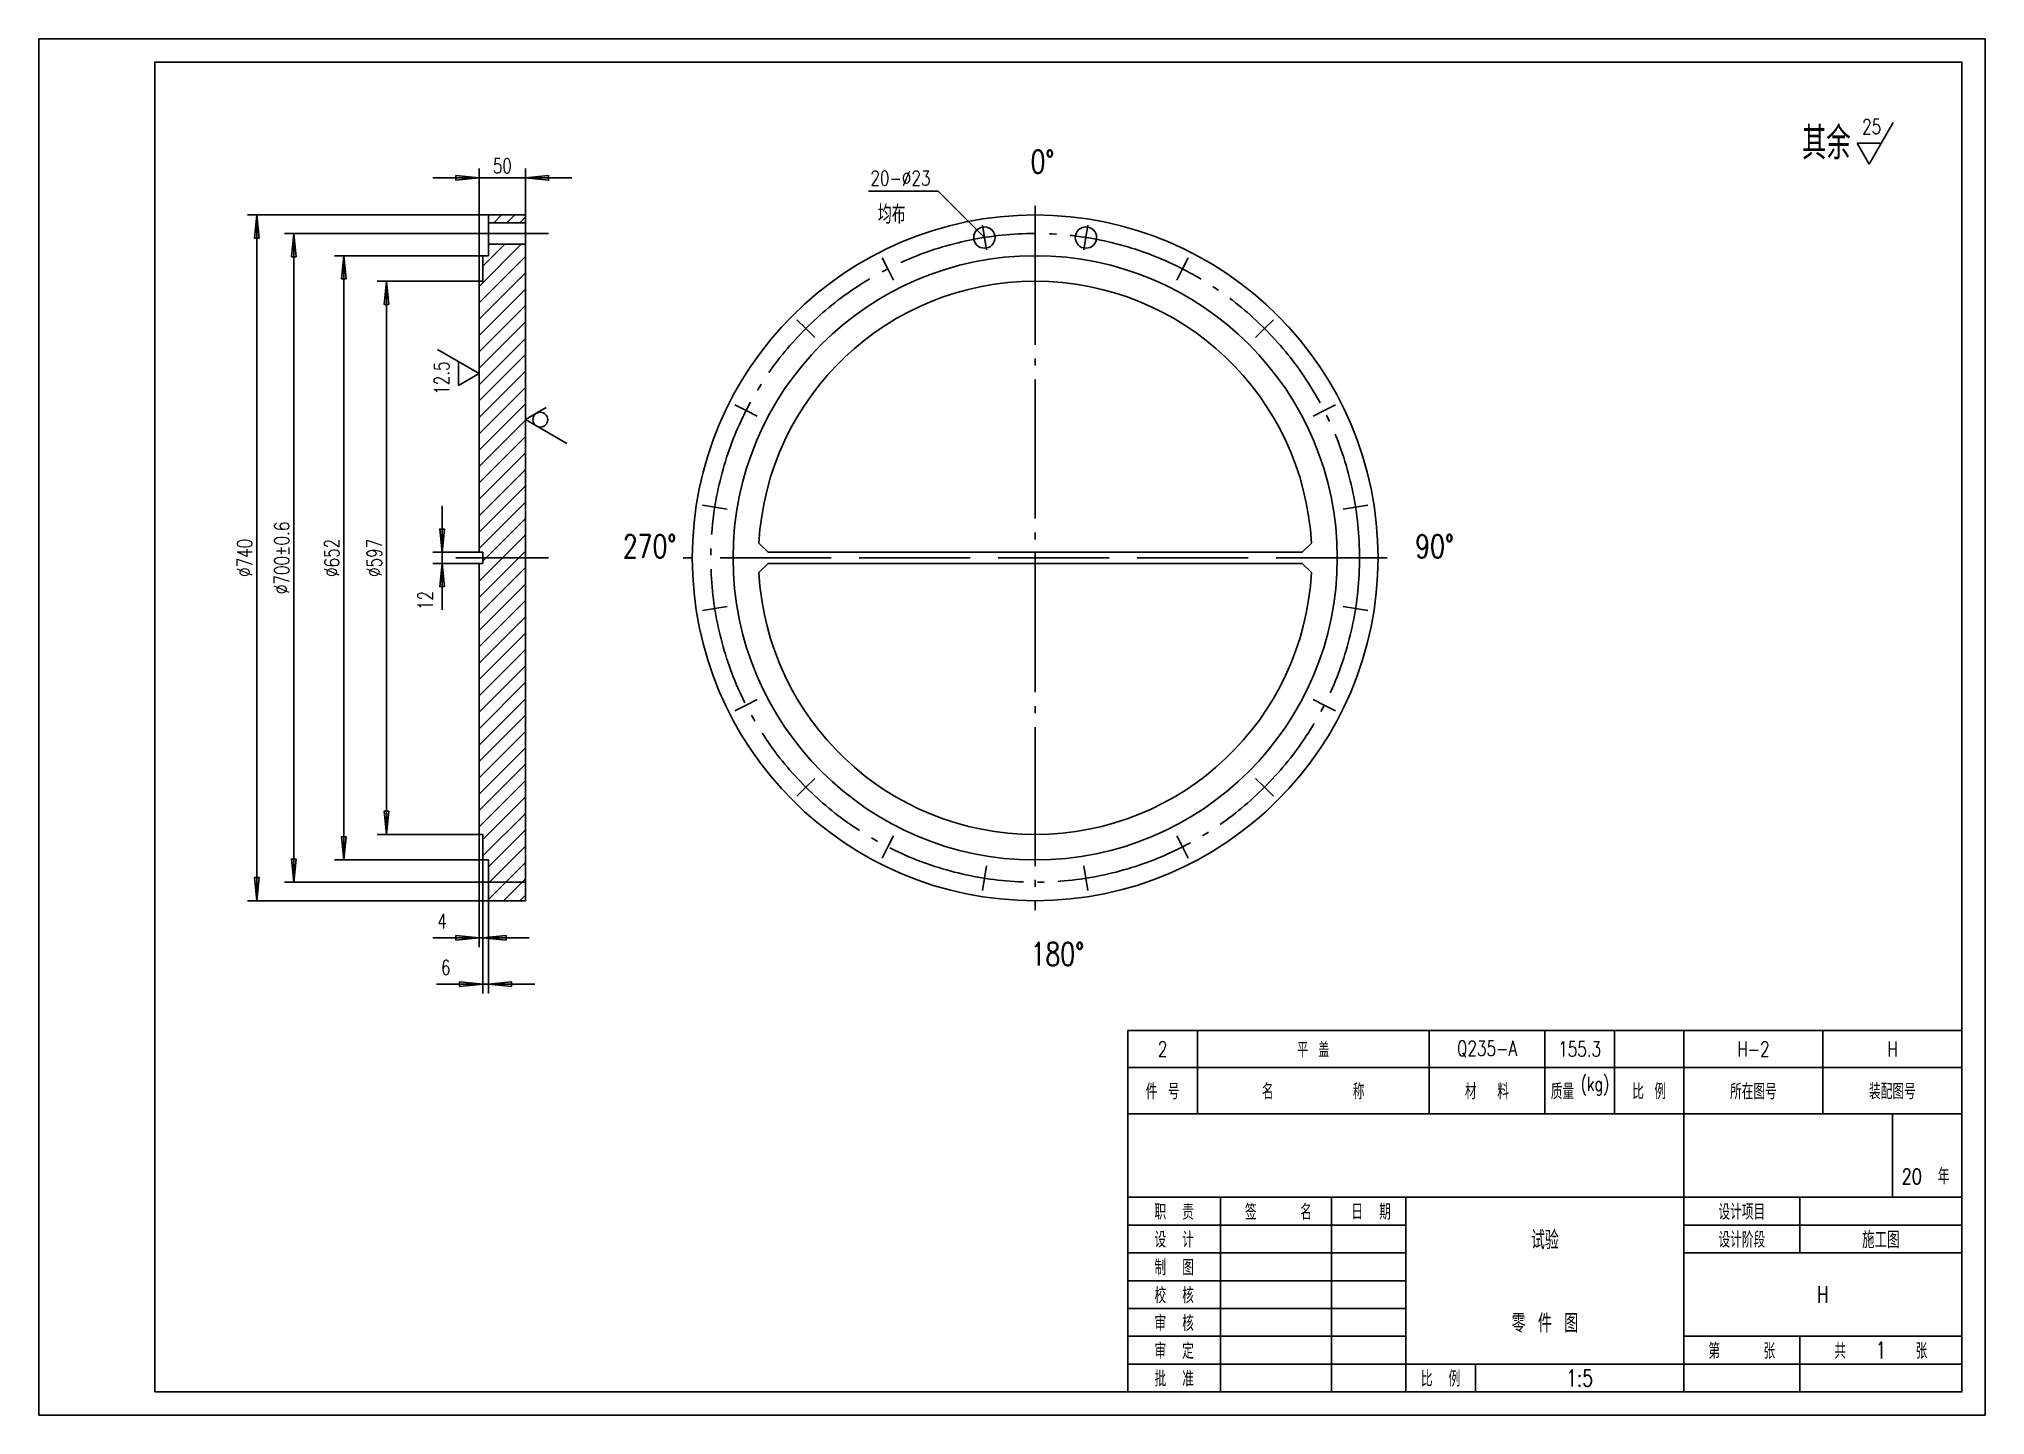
# Model space of a CAD drawing. Extents: x -125 to 1975, y -25 to 1460.
import ezdxf
from ezdxf.enums import TextEntityAlignment as Align

# ---------------------------------------------------------------- set-up
doc = ezdxf.new("R2010")
doc.units = 0
doc.header["$LTSCALE"] = 30
doc.header["$MEASUREMENT"] = 0
doc.linetypes.add('CENTER', pattern=[6.25, 5, -0.5, 0.25, -0.5])
doc.linetypes.add('DASHED', pattern=[5, 4, -1])
for name, color, linetype in [('1', 2, 'CONTINUOUS'), ('2', 1, 'CONTINUOUS'), ('4', 2, 'CENTER'), ('5', 2, 'DASHED')]:
    doc.layers.add(name, color=color, linetype=linetype)
doc.styles.add('HZ', font='txt', dxfattribs={"width": 0.75, "bigfont": 'hztxt'})
doc.styles.get("Standard").update_dxf_attribs({"font": 'simplex', "width": 0.75, "bigfont": 'hztxt'})

# ---------------------------------------------------------------- blocks, each defined once
blk = doc.blocks.new('BT3')
at = {"layer": '1'}
for p, q in [((-165, 0), (-165, 18)), ((-115, 0), (-115, 18)), ((-90, 0), (-90, 18)), ((-75, 0), (-75, 18)), ((-60, 0), (-60, 18)), ((-30, 0), (-30, 18)), ((-180, 10), (0, 10))]:
    blk.add_line(p, q, dxfattribs=at)
at = {"layer": '2'}
for p, q in [((-180, 18), (0, 18)), ((-180, 18), (0, 18)), ((-180, 0), (-180, 18)), ((0, 0), (0, 18)), ((-180, 0), (0, 0))]:
    blk.add_line(p, q, dxfattribs=at)
at = {"layer": '1', "style": 'HZ', "width": 0.75}
blk.add_text('(kg)', height=3, dxfattribs=at).set_placement((-79.2, 5), align=Align.CENTER)
for s, p in [('件 号', (-172.5, 5)), ('名       称', (-140, 5)), ('材  料', (-102.5, 5)), ('质量', (-86.2, 5)), ('比 例', (-67.5, 5)), ('所在图号', (-45, 5)), ('装配图号', (-15, 5))]:
    blk.add_text(s, height=3.36, dxfattribs=at).set_placement(p, align=Align.MIDDLE)

msp = doc.modelspace()

# ---------------------------------------------------------------- linework, layer by layer
at = {"layer": '1'}
for p, q in [((1875.9, 1369.8), (1850, 1325)), ((1850, 1325), (1837.1, 1347.4)), ((1837.1, 1347.4), (1862.9, 1347.4)), ((350, 1198.5), (350, 1320)), ((350, 1310), (400, 1310)), ((400, 1270), (400, 1320)), ((360, 1270), (100, 1270)), ((110, 530), (110, 1270)), ((374.2, 1270), (365.7, 1261.5)), ((379.9, 1261.5), (388.4, 1270)), ((400, 1267.5), (394, 1261.5)), ((400, 1250), (140, 1250)), ((150, 550), (150, 1250)), ((354, 1226), (194, 1226)), ((204, 574), (204, 1226)), ((350, 1193), (395.5, 1238.5)), ((400, 1225.3), (350, 1175.3)), ((377.8, 1238.5), (354, 1214.7)), ((350, 1198.5), (240, 1198.5)), ((250, 601.5), (250, 1198.5)), ((350, 1157.7), (400, 1207.7)), ((400, 1190), (350, 1140)), ((350, 1122.3), (400, 1172.3)), ((400, 1154.6), (350, 1104.6)), ((350, 1086.9), (400, 1136.9)), ((305.2, 1124.9), (350, 1099)), ((400, 1119.3), (350, 1069.3)), ((327.6, 1086.1), (327.6, 1111.9)), ((350, 1099), (327.6, 1086.1)), ((350, 1051.6), (400, 1101.6)), ((400, 1083.9), (350, 1033.9)), ((350, 1016.2), (400, 1066.2)), ((400, 1049.2), (422.4, 1062.2)), ((400, 1048.6), (350, 998.6)), ((350, 980.9), (400, 1030.9)), ((444.8, 1023.3), (400, 1049.2)), ((400, 1013.2), (350, 963.2)), ((350, 945.5), (400, 995.5)), ((400, 977.8), (350, 927.8)), ((350, 910.2), (400, 960.2)), ((350, 874.8), (400, 924.8)), ((400, 942.5), (354, 896.5)), ((350, 906), (300, 906)), ((310, 894), (310, 906)), ((400, 907.1), (350, 857.1)), ((350, 894), (300, 894)), ((351.5, 894), (350, 892.5)), ((350, 839.5), (400, 889.5)), ((400, 871.8), (350, 821.8)), ((350, 804.1), (400, 854.1)), ((400, 836.4), (350, 786.4)), ((350, 768.7), (400, 818.7)), ((400, 801.1), (350, 751.1)), ((350, 733.4), (400, 783.4)), ((400, 765.7), (350, 715.7)), ((350, 698), (400, 748)), ((400, 730.4), (350, 680.4)), ((350, 662.7), (400, 712.7)), ((400, 695), (350, 645)), ((350, 627.3), (400, 677.3)), ((400, 659.7), (350, 609.7)), ((354, 596), (400, 642)), ((400, 624.3), (354, 578.3)), ((350, 601.5), (240, 601.5)), ((350, 601.5), (350, 480)), ((360, 566.6), (400, 606.6)), ((400, 588.9), (360, 548.9)), ((354, 574), (194, 574)), ((354, 574), (354, 430)), ((360, 531.3), (400, 571.3)), ((400, 550), (140, 550)), ((400, 553.6), (376.4, 530)), ((360, 530), (100, 530)), ((354, 530), (354, 480)), ((360, 530), (360, 430)), ((394.1, 530), (400, 535.9)), ((350, 490), (354, 490)), ((354, 440), (360, 440)), ((1650, 0), (1650, 300)), ((1875, 300), (1875, 210)), ((1050, 210), (1950, 210)), ((1150, 0), (1150, 210)), ((1269.8, 0), (1269.8, 210)), ((1350, 0), (1350, 210)), ((1775, 150), (1775, 210)), ((1050, 180), (1350, 180)), ((1650, 180), (1950, 180)), ((1050, 150), (1350, 150)), ((1650, 150), (1950, 150)), ((1050, 120), (1350, 120)), ((1050, 90), (1350, 90)), ((1050, 60), (1350, 60)), ((1650, 60), (1950, 60)), ((1775, 0), (1775, 60)), ((1050, 30), (1950, 30)), ((1425, 0), (1425, 30))]:
    msp.add_line(p, q, dxfattribs=at)
msp.add_lwpolyline([(-125, -25), (-125, 1460), (1975, 1460), (1975, -25)], close=True, dxfattribs=at)
for points in [[(350, 1310), (325, 1312.5), (325, 1307.5), (350, 1310), (300, 1310)], [(400, 1310), (425, 1307.5), (425, 1312.5), (400, 1310), (450, 1310)], [(895.2, 1245.7), (845.2, 1295.7), (770.2, 1295.7)], [(110, 1270), (107.5, 1245), (112.5, 1245), (110, 1270)], [(150, 1250), (147.5, 1225), (152.5, 1225), (150, 1250)], [(204, 1226), (201.5, 1201), (206.5, 1201), (204, 1226)], [(250, 1198.5), (247.5, 1173.5), (252.5, 1173.5), (250, 1198.5)], [(310, 906), (312.5, 931), (307.5, 931), (310, 906), (310, 956)], [(310, 894), (307.5, 869), (312.5, 869), (310, 894), (310, 844)], [(250, 601.5), (252.5, 626.5), (247.5, 626.5), (250, 601.5)], [(204, 574), (206.5, 599), (201.5, 599), (204, 574)], [(150, 550), (152.5, 575), (147.5, 575), (150, 550)], [(110, 530), (112.5, 555), (107.5, 555), (110, 530)], [(350, 490), (325, 492.5), (325, 487.5), (350, 490), (300, 490)], [(354, 490), (379, 487.5), (379, 492.5), (354, 490), (404, 490)], [(354, 440), (329, 442.5), (329, 437.5), (354, 440), (304, 440)], [(360, 440), (385, 437.5), (385, 442.5), (360, 440), (410, 440)]]:
    msp.add_lwpolyline(points, dxfattribs=at)
msp.add_circle((416, 1049.2), 8, dxfattribs=at)
for points in [[(350, 1310), (325, 1312.5), (325, 1307.5), (350, 1310)], [(400, 1310), (425, 1307.5), (425, 1312.5), (400, 1310)], [(110, 1270), (107.5, 1245), (112.5, 1245), (110, 1270)], [(150, 1250), (147.5, 1225), (152.5, 1225), (150, 1250)], [(204, 1226), (201.5, 1201), (206.5, 1201), (204, 1226)], [(250, 1198.5), (247.5, 1173.5), (252.5, 1173.5), (250, 1198.5)], [(310, 906), (312.5, 931), (307.5, 931), (310, 906)], [(310, 894), (307.5, 869), (312.5, 869), (310, 894)], [(250, 601.5), (252.5, 626.5), (247.5, 626.5), (250, 601.5)], [(204, 574), (206.5, 599), (201.5, 599), (204, 574)], [(150, 550), (152.5, 575), (147.5, 575), (150, 550)], [(110, 530), (112.5, 555), (107.5, 555), (110, 530)], [(350, 490), (325, 492.5), (325, 487.5), (350, 490)], [(354, 490), (379, 487.5), (379, 492.5), (354, 490)], [(354, 440), (329, 442.5), (329, 437.5), (354, 440)], [(360, 440), (385, 437.5), (385, 442.5), (360, 440)]]:
    msp.add_solid(points, dxfattribs=at)
at = {"layer": '2'}
for p, q in [((360, 1238.5), (360, 1261.5)), ((400, 1238.5), (400, 1261.5)), ((1050, 300), (1950, 300)), ((1050, 0), (1050, 300)), ((1950, 0), (1950, 300)), ((1050, 0), (1950, 0))]:
    msp.add_line(p, q, dxfattribs=at)
for points in [[(0, 0), (0, 1435), (1950, 1435), (1950, 0)], [(360, 1261.5), (400, 1261.5), (400, 1270), (360, 1270)], [(350, 1198.5), (354, 1198.5), (354, 1226), (360, 1226), (360, 1238.5), (400, 1238.5), (400, 530), (360, 530), (360, 574), (354, 574), (354, 601.5), (350, 601.5), (350, 894), (354, 894), (354, 906), (350, 906)]]:
    msp.add_lwpolyline(points, close=True, dxfattribs=at)
for points in [[(1248.1, 915.9), (1238.2, 906), (661.8, 906), (651.9, 915.9)], [(1248.1, 884.1), (1238.2, 894), (661.8, 894), (651.9, 884.1)]]:
    msp.add_lwpolyline(points, dxfattribs=at)
for centre, radius in [((950, 900), 370), ((895.2, 1245.7), 11.5), ((1004.8, 1245.7), 11.5), ((950, 900), 326)]:
    msp.add_circle(centre, radius, dxfattribs=at)
for start, end in [(3.0533, 176.9467), (183.0533, 356.9467)]:
    msp.add_arc((950, 900), 298.5, start, end, dxfattribs=at)
at = {"layer": '4'}
for p, q in [((950, 1280), (950, 520)), ((425, 1250), (325, 1250)), ((895.2, 1245.7), (893.1, 1259)), ((895.2, 1245.7), (897.4, 1232.4)), ((1004.8, 1245.7), (1002.6, 1232.4)), ((1004.8, 1245.7), (1006.9, 1259)), ((791.1, 1211.9), (785, 1223.9)), ((1108.9, 1211.9), (1115, 1223.9)), ((791.1, 1211.9), (797.2, 1199.8)), ((1108.9, 1211.9), (1102.8, 1199.8)), ((702.5, 1147.5), (693, 1157)), ((1197.5, 1147.5), (1207, 1157)), ((702.5, 1147.5), (712.1, 1137.9)), ((1197.5, 1147.5), (1187.9, 1137.9)), ((638.1, 1058.9), (626.1, 1065)), ((638.1, 1058.9), (650.2, 1052.8)), ((1261.9, 1058.9), (1249.8, 1052.8)), ((1261.9, 1058.9), (1273.9, 1065)), ((604.3, 954.8), (591, 956.9)), ((604.3, 954.8), (617.6, 952.6)), ((1295.7, 954.8), (1282.4, 952.6)), ((1295.7, 954.8), (1309, 956.9)), ((425, 900), (325, 900)), ((604.3, 845.2), (591, 843.1)), ((604.3, 845.2), (617.6, 847.4)), ((1295.7, 845.2), (1282.4, 847.4)), ((1295.7, 845.2), (1309, 843.1)), ((638.1, 741.1), (626.1, 735)), ((638.1, 741.1), (650.2, 747.2)), ((1261.9, 741.1), (1249.8, 747.2)), ((1261.9, 741.1), (1273.9, 735)), ((702.5, 652.5), (693, 643)), ((702.5, 652.5), (712.1, 662.1)), ((1197.5, 652.5), (1187.9, 662.1)), ((1197.5, 652.5), (1207, 643)), ((791.1, 588.1), (785, 576.1)), ((791.1, 588.1), (797.2, 600.2)), ((1108.9, 588.1), (1102.8, 600.2)), ((1108.9, 588.1), (1115, 576.1)), ((895.2, 554.3), (897.4, 567.6)), ((1004.8, 554.3), (1002.6, 567.6)), ((895.2, 554.3), (893.1, 541)), ((1004.8, 554.3), (1006.9, 541))]:
    msp.add_line(p, q, dxfattribs=at)
msp.add_circle((950, 900), 350, dxfattribs=at)
at = {"layer": '5'}
msp.add_line((1330, 900), (570, 900), dxfattribs=at)

# ---------------------------------------------------------------- block references
at = {"layer": '1', "xscale": 5, "yscale": 5, "zscale": 5}
msp.add_blockref('BT3', (1950, 300), dxfattribs=at)

# ---------------------------------------------------------------- texts
at = {"layer": '1', "style": 'HZ', "width": 0.75}
for s, height, p in [('其余', 35, (1830, 1330)), ('25', 16, (1862.9, 1357.4))]:
    msp.add_text(s, height=height, dxfattribs=at).set_placement(p, align=Align.RIGHT)
for s, p in [('50', (375, 1315)), ('4', (310, 500)), ('6', (314, 450))]:
    msp.add_text(s, height=16, dxfattribs=at).set_placement(p, align=Align.CENTER)
for s, height, p in [('0%%d', 25, (945, 1315)), ('20-%%c23', 16, (772.2, 1301.7)), ('均布', 20, (780.2, 1260.7)), ('270%%d', 25, (505, 900)), ('90%%d', 25, (1360, 900)), ('180%%d', 25, (945, 460))]:
    msp.add_text(s, height=height, dxfattribs=at).set_placement(p)
msp.add_text('12.5', height=16, rotation=90, dxfattribs=at).set_placement((317.6, 1112), align=Align.RIGHT)
for s, p in [('%%C700%%p0.6', (145, 900)), ('%%C740', (105, 900)), ('%%C652', (199, 900)), ('%%C597', (245, 900)), ('12', (300, 854))]:
    msp.add_text(s, height=16, rotation=90, dxfattribs=at).set_placement(p, align=Align.CENTER)
for s, height, p in [('2', 16, (1087.5, 370)), ('平 盖', 16, (1250, 370)), ('Q235-A', 16, (1437.5, 370)), ('155.3', 16, (1537.5, 370)), ('H-2', 16, (1725, 370)), ('H', 16, (1875, 370)), ('试验', 20, (1500, 165)), ('施工图', 18, (1862.5, 165)), ('H', 18, (1800, 105)), ('零 件 图', 20, (1500, 75)), ('1', 18, (1862.5, 45)), ('1:5', 18, (1537.5, 15))]:
    msp.add_text(s, height=height, dxfattribs=at).set_placement(p, align=Align.MIDDLE)
at = {"layer": '1', "width": 0.75}
for s, p in [('20  年', (1910.9, 233.4)), ('职  责', (1100, 195)), ('签     名', (1212.5, 195)), ('日  期', (1312.5, 195)), ('设计项目', (1712.5, 195)), ('设  计', (1100, 165)), ('设计阶段', (1712.5, 165)), ('制  图', (1100, 135)), ('校  核', (1100, 105)), ('审  核', (1100, 75)), ('审  定', (1100, 45)), ('第     张', (1712.5, 45)), ('共        张', (1862.5, 45)), ('批  准', (1100, 15)), ('比  例', (1387.5, 15))]:
    msp.add_text(s, height=16.8, dxfattribs=at).set_placement(p, align=Align.MIDDLE)

doc.saveas('drawing.dxf')
